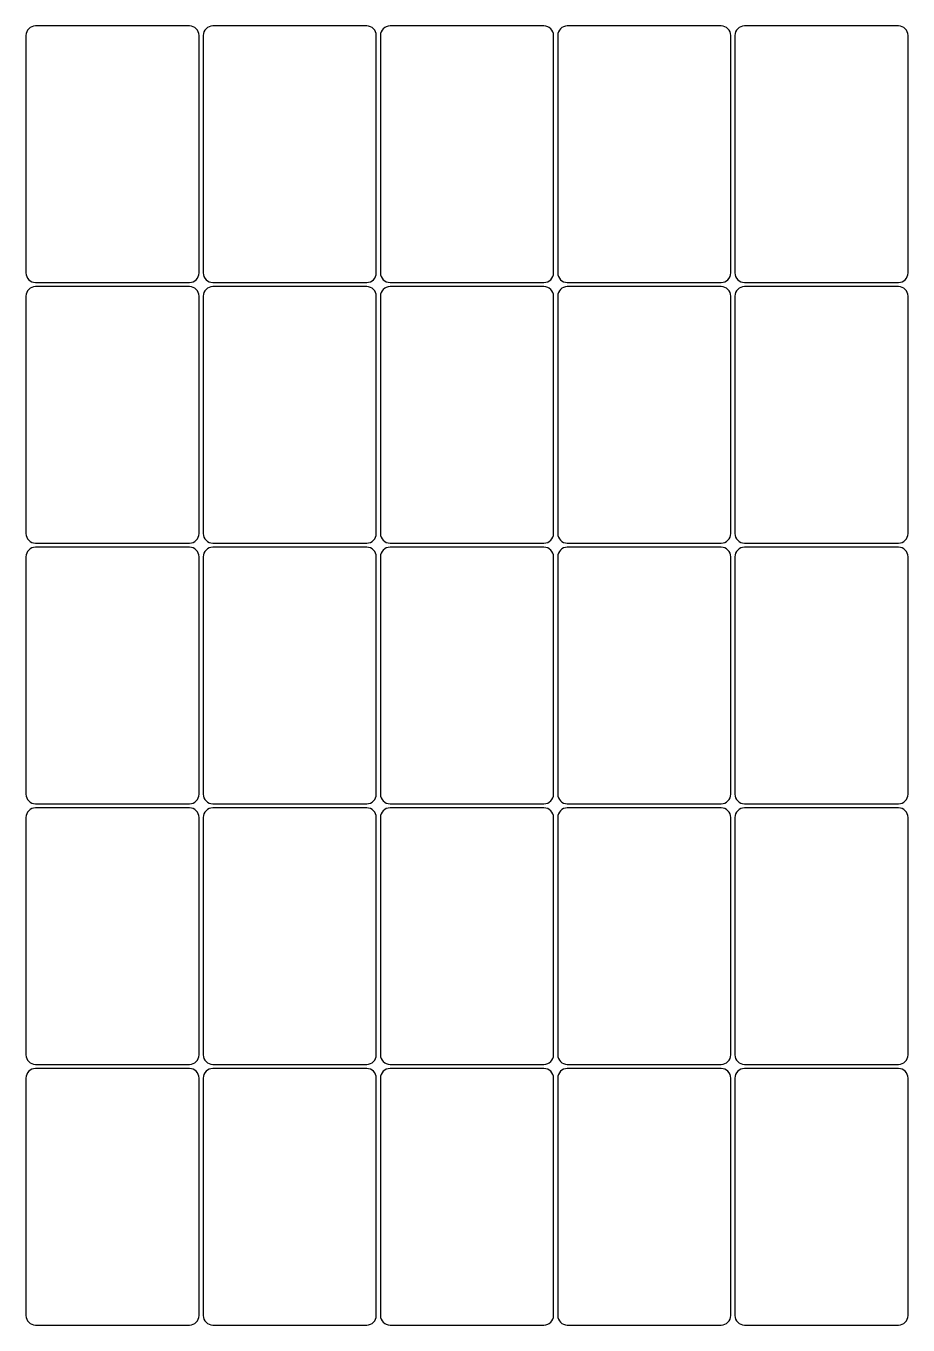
# Model space of a CAD drawing. Header units: millimetres. Extents: x 22 to 297, y -438 to -33.
import ezdxf

# ---------------------------------------------------------------- set-up
doc = ezdxf.new("R2010")
doc.units = ezdxf.units.MM

msp = doc.modelspace()

# ---------------------------------------------------------------- linework, layer by layer
for p, q in [((21.84, -36.02), (21.84, -110.02)), ((72.84, -33.02), (24.84, -33.02)), ((75.84, -110.02), (75.84, -36.02)), ((77.13, -36.02), (77.13, -110.02)), ((128.13, -33.02), (80.13, -33.02)), ((131.13, -110.02), (131.13, -36.02)), ((132.42, -36.02), (132.42, -110.02)), ((183.42, -33.02), (135.42, -33.02)), ((186.42, -110.02), (186.42, -36.02)), ((187.71, -36.02), (187.71, -110.02)), ((238.71, -33.02), (190.71, -33.02)), ((241.71, -110.02), (241.71, -36.02)), ((242.99, -36.02), (242.99, -110.02)), ((293.99, -33.02), (245.99, -33.02)), ((296.99, -110.02), (296.99, -36.02)), ((24.84, -113.02), (72.84, -113.02)), ((80.13, -113.02), (128.13, -113.02)), ((135.42, -113.02), (183.42, -113.02)), ((190.71, -113.02), (238.71, -113.02)), ((245.99, -113.02), (293.99, -113.02)), ((21.84, -117.3), (21.84, -191.3)), ((72.84, -114.3), (24.84, -114.3)), ((75.84, -191.3), (75.84, -117.3)), ((77.13, -117.3), (77.13, -191.3)), ((128.13, -114.3), (80.13, -114.3)), ((131.13, -191.3), (131.13, -117.3)), ((132.42, -117.3), (132.42, -191.3)), ((183.42, -114.3), (135.42, -114.3)), ((186.42, -191.3), (186.42, -117.3)), ((187.71, -117.3), (187.71, -191.3)), ((238.71, -114.3), (190.71, -114.3)), ((241.71, -191.3), (241.71, -117.3)), ((242.99, -117.3), (242.99, -191.3)), ((293.99, -114.3), (245.99, -114.3)), ((296.99, -191.3), (296.99, -117.3)), ((24.84, -194.3), (72.84, -194.3)), ((80.13, -194.3), (128.13, -194.3)), ((135.42, -194.3), (183.42, -194.3)), ((190.71, -194.3), (238.71, -194.3)), ((245.99, -194.3), (293.99, -194.3)), ((72.84, -195.58), (24.84, -195.58)), ((128.13, -195.58), (80.13, -195.58)), ((183.42, -195.58), (135.42, -195.58)), ((238.71, -195.58), (190.71, -195.58)), ((293.99, -195.58), (245.99, -195.58)), ((21.84, -198.58), (21.84, -272.58)), ((75.84, -272.58), (75.84, -198.58)), ((77.13, -198.58), (77.13, -272.58)), ((131.13, -272.58), (131.13, -198.58)), ((132.42, -198.58), (132.42, -272.58)), ((186.42, -272.58), (186.42, -198.58)), ((187.71, -198.58), (187.71, -272.58)), ((241.71, -272.58), (241.71, -198.58)), ((242.99, -198.58), (242.99, -272.58)), ((296.99, -272.58), (296.99, -198.58)), ((24.84, -275.58), (72.84, -275.58)), ((72.84, -276.86), (24.84, -276.86)), ((80.13, -275.58), (128.13, -275.58)), ((128.13, -276.86), (80.13, -276.86)), ((135.42, -275.58), (183.42, -275.58)), ((183.42, -276.86), (135.42, -276.86)), ((190.71, -275.58), (238.71, -275.58)), ((238.71, -276.86), (190.71, -276.86)), ((245.99, -275.58), (293.99, -275.58)), ((293.99, -276.86), (245.99, -276.86)), ((21.84, -279.86), (21.84, -353.86)), ((75.84, -353.86), (75.84, -279.86)), ((77.13, -279.86), (77.13, -353.86)), ((131.13, -353.86), (131.13, -279.86)), ((132.42, -279.86), (132.42, -353.86)), ((186.42, -353.86), (186.42, -279.86)), ((187.71, -279.86), (187.71, -353.86)), ((241.71, -353.86), (241.71, -279.86)), ((242.99, -279.86), (242.99, -353.86)), ((296.99, -353.86), (296.99, -279.86)), ((24.84, -356.86), (72.84, -356.86)), ((72.84, -358.14), (24.84, -358.14)), ((80.13, -356.86), (128.13, -356.86)), ((128.13, -358.14), (80.13, -358.14)), ((135.42, -356.86), (183.42, -356.86)), ((183.42, -358.14), (135.42, -358.14)), ((190.71, -356.86), (238.71, -356.86)), ((238.71, -358.14), (190.71, -358.14)), ((245.99, -356.86), (293.99, -356.86)), ((293.99, -358.14), (245.99, -358.14)), ((21.84, -361.14), (21.84, -435.14)), ((75.84, -435.14), (75.84, -361.14)), ((77.13, -361.14), (77.13, -435.14)), ((131.13, -435.14), (131.13, -361.14)), ((132.42, -361.14), (132.42, -435.14)), ((186.42, -435.14), (186.42, -361.14)), ((187.71, -361.14), (187.71, -435.14)), ((241.71, -435.14), (241.71, -361.14)), ((242.99, -361.14), (242.99, -435.14)), ((296.99, -435.14), (296.99, -361.14)), ((24.84, -438.14), (72.84, -438.14)), ((80.13, -438.14), (128.13, -438.14)), ((135.42, -438.14), (183.42, -438.14)), ((190.71, -438.14), (238.71, -438.14)), ((245.99, -438.14), (293.99, -438.14))]:
    msp.add_line(p, q)
for centre, start, end in [((24.84, -36.02), 90, 180), ((72.84, -36.02), 0, 90), ((80.13, -36.02), 90, 180), ((128.13, -36.02), 0, 90), ((135.42, -36.02), 90, 180), ((183.42, -36.02), 0, 90), ((190.71, -36.02), 90, 180), ((238.71, -36.02), 0, 90), ((245.99, -36.02), 90, 180), ((293.99, -36.02), 0, 90), ((24.84, -110.02), 180, 270), ((72.84, -110.02), 270, 360), ((80.13, -110.02), 180, 270), ((128.13, -110.02), 270, 360), ((135.42, -110.02), 180, 270), ((183.42, -110.02), 270, 360), ((190.71, -110.02), 180, 270), ((238.71, -110.02), 270, 360), ((245.99, -110.02), 180, 270), ((293.99, -110.02), 270, 360), ((24.84, -117.3), 90, 180), ((72.84, -117.3), 0, 90), ((80.13, -117.3), 90, 180), ((128.13, -117.3), 0, 90), ((135.42, -117.3), 90, 180), ((183.42, -117.3), 0, 90), ((190.71, -117.3), 90, 180), ((238.71, -117.3), 0, 90), ((245.99, -117.3), 90, 180), ((293.99, -117.3), 0, 90), ((24.84, -191.3), 180, 270), ((72.84, -191.3), 270, 360), ((80.13, -191.3), 180, 270), ((128.13, -191.3), 270, 360), ((135.42, -191.3), 180, 270), ((183.42, -191.3), 270, 360), ((190.71, -191.3), 180, 270), ((238.71, -191.3), 270, 360), ((245.99, -191.3), 180, 270), ((293.99, -191.3), 270, 360), ((24.84, -198.58), 90, 180), ((72.84, -198.58), 0, 90), ((80.13, -198.58), 90, 180), ((128.13, -198.58), 0, 90), ((135.42, -198.58), 90, 180), ((183.42, -198.58), 0, 90), ((190.71, -198.58), 90, 180), ((238.71, -198.58), 0, 90), ((245.99, -198.58), 90, 180), ((293.99, -198.58), 0, 90), ((24.84, -272.58), 180, 270), ((72.84, -272.58), 270, 360), ((80.13, -272.58), 180, 270), ((128.13, -272.58), 270, 360), ((135.42, -272.58), 180, 270), ((183.42, -272.58), 270, 360), ((190.71, -272.58), 180, 270), ((238.71, -272.58), 270, 360), ((245.99, -272.58), 180, 270), ((293.99, -272.58), 270, 360), ((24.84, -279.86), 90, 180), ((72.84, -279.86), 0, 90), ((80.13, -279.86), 90, 180), ((128.13, -279.86), 0, 90), ((135.42, -279.86), 90, 180), ((183.42, -279.86), 0, 90), ((190.71, -279.86), 90, 180), ((238.71, -279.86), 0, 90), ((245.99, -279.86), 90, 180), ((293.99, -279.86), 0, 90), ((24.84, -353.86), 180, 270), ((72.84, -353.86), 270, 360), ((80.13, -353.86), 180, 270), ((128.13, -353.86), 270, 360), ((135.42, -353.86), 180, 270), ((183.42, -353.86), 270, 360), ((190.71, -353.86), 180, 270), ((238.71, -353.86), 270, 360), ((245.99, -353.86), 180, 270), ((293.99, -353.86), 270, 360), ((24.84, -361.14), 90, 180), ((72.84, -361.14), 0, 90), ((80.13, -361.14), 90, 180), ((128.13, -361.14), 0, 90), ((135.42, -361.14), 90, 180), ((183.42, -361.14), 0, 90), ((190.71, -361.14), 90, 180), ((238.71, -361.14), 0, 90), ((245.99, -361.14), 90, 180), ((293.99, -361.14), 0, 90), ((24.84, -435.14), 180, 270), ((72.84, -435.14), 270, 360), ((80.13, -435.14), 180, 270), ((128.13, -435.14), 270, 360), ((135.42, -435.14), 180, 270), ((183.42, -435.14), 270, 360), ((190.71, -435.14), 180, 270), ((238.71, -435.14), 270, 360), ((245.99, -435.14), 180, 270), ((293.99, -435.14), 270, 360)]:
    msp.add_arc(centre, 3, start, end)

doc.saveas('drawing.dxf')
